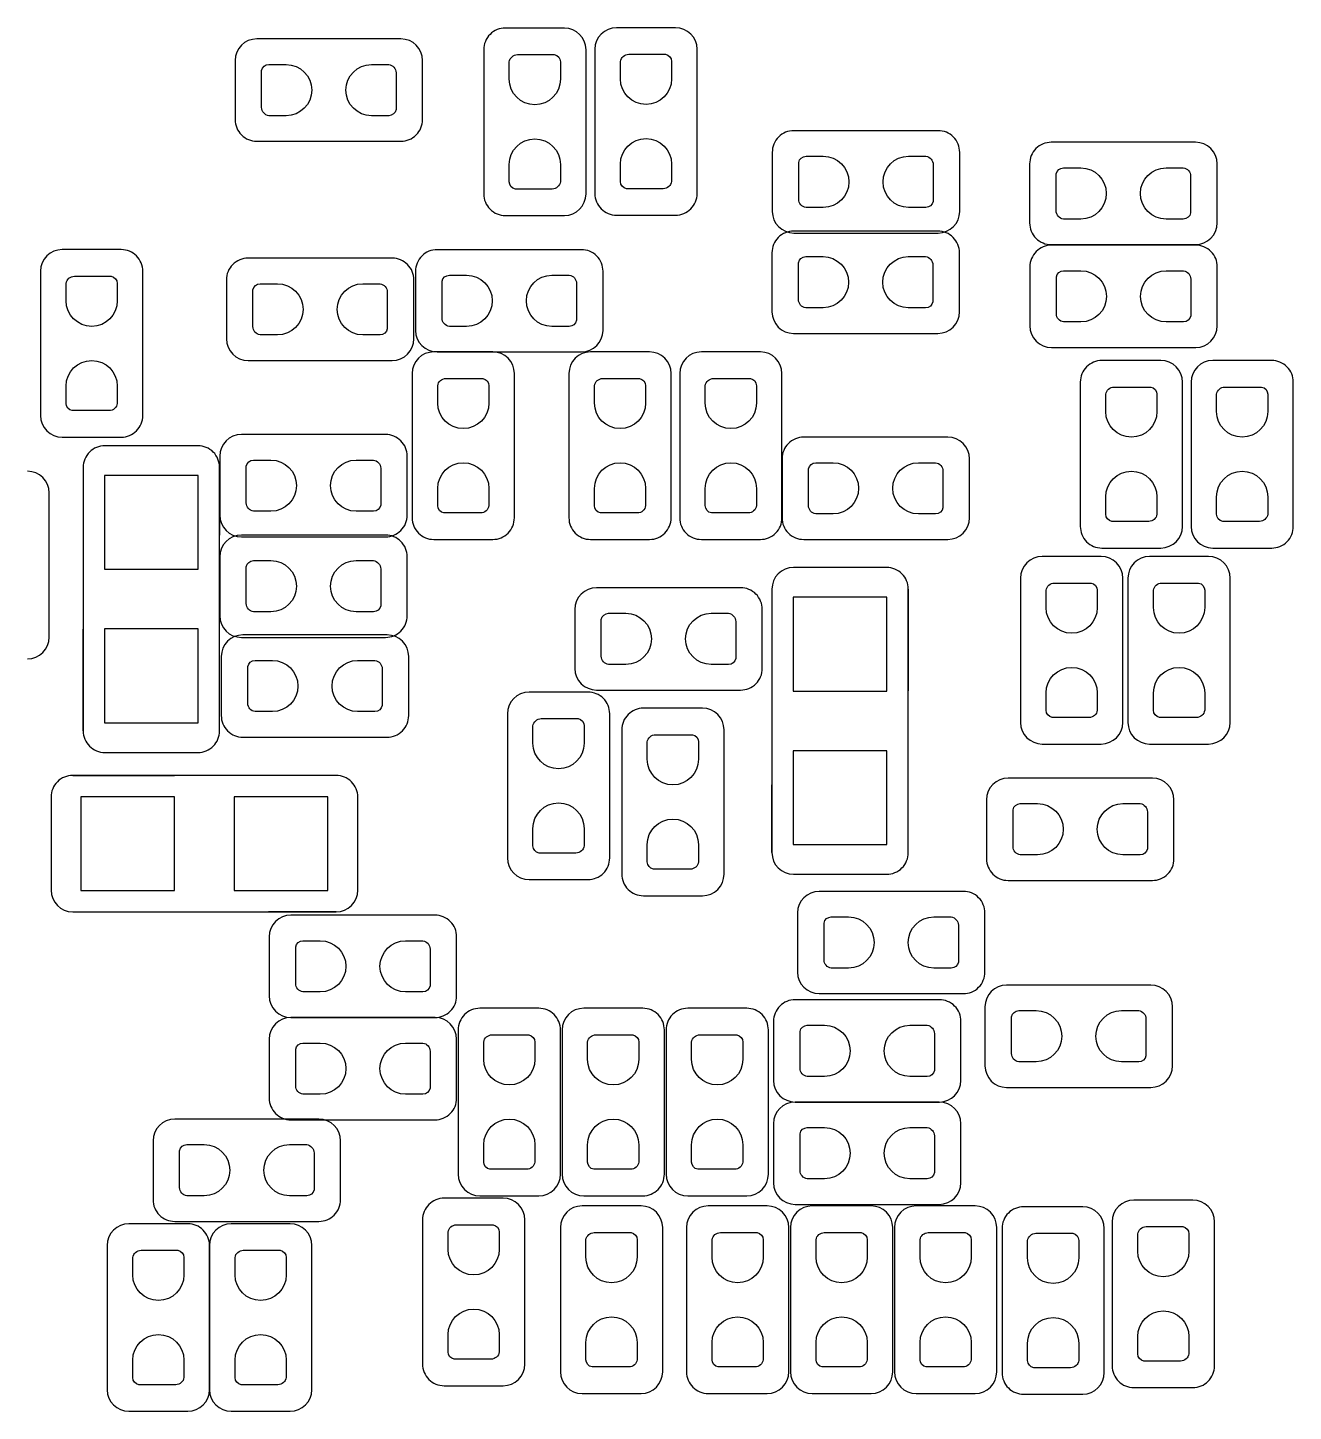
# Model space of a CAD drawing. Extents: x 24 to 162, y 5 to 143.
# Drawn here: x 49.03 to 56.46, y 21.1 to 29.22 of the extents above; entities that cross this region are included whole.
import ezdxf

# ---------------------------------------------------------------- set-up
doc = ezdxf.new("R2010")
doc.units = 0
for name, color, linetype in [('PG_ASSEMBLY_BOTTOM', 211, 'CONTINUOUS'), ('PG_SILKSCREEN_BOTTOM', 243, 'CONTINUOUS'), ('PIN_BOTTOM', 1, 'CONTINUOUS')]:
    doc.layers.add(name, color=color, linetype=linetype)

msp = doc.modelspace()

# ---------------------------------------------------------------- linework, layer by layer
at = {"layer": 'PG_ASSEMBLY_BOTTOM'}
for points in [[(50.37709, 29.15031, 0.414087), (50.25009, 29.02331, 0.414087)], [(51.350164, 29.02331, 0.414087), (51.223164, 29.15031, 0.414087)], [(51.835812, 29.214318, 0.4145), (51.708812, 29.087318, 0.4145)], [(52.309014, 29.087318, 0.414069), (52.182014, 29.214318, 0.414069)], [(52.48783, 29.21635, 0.413854), (52.36083, 29.08935, 0.413854)], [(52.961032, 29.08935, 0.414155), (52.834032, 29.21635, 0.414155)], [(50.25009, 28.677108, 0.41434), (50.37709, 28.550108, 0.41434)], [(51.223164, 28.550108, 0.41434), (51.350164, 28.677108, 0.41434)], [(53.528722, 28.612084, 0.414324), (53.401722, 28.485084, 0.414324)], [(54.501796, 28.485084, 0.414263), (54.374796, 28.612084, 0.414263)], [(55.039006, 28.544012, 0.414306), (54.912006, 28.417012, 0.414306)], [(56.01208, 28.417012, 0.414066), (55.88508, 28.544012, 0.414066)], [(51.708812, 28.241244, 0.414358), (51.835812, 28.114244, 0.414358)], [(52.182014, 28.114244, 0.413928), (52.309014, 28.241244, 0.413928)], [(52.36083, 28.243276, 0.414272), (52.48783, 28.116276, 0.414272)], [(52.834032, 28.116276, 0.414574), (52.961032, 28.243276, 0.414574)], [(53.401722, 28.138882, 0.414164), (53.528722, 28.011882, 0.414164)], [(54.374796, 28.011882, 0.414103), (54.501796, 28.138882, 0.414103)], [(53.527198, 28.023058, 0.414641), (53.400198, 27.896058, 0.414641)], [(54.500272, 27.896058, 0.414223), (54.373272, 28.023058, 0.414223)], [(54.912006, 28.07081, 0.414361), (55.039006, 27.94381, 0.414361)], [(55.88508, 27.94381, 0.414121), (56.01208, 28.07081, 0.414121)], [(55.040022, 27.940254, 0.414232), (54.913022, 27.813254, 0.414232)], [(56.013096, 27.813254, 0.41433), (55.886096, 27.940254, 0.41433)], [(49.235614, 27.914346, 0.414152), (49.108614, 27.787346, 0.414152)], [(49.708816, 27.787346, 0.41433), (49.581816, 27.914346, 0.41433)], [(50.326036, 27.864308, 0.414469), (50.199036, 27.737308, 0.414469)], [(51.29911, 27.737308, 0.414327), (51.17211, 27.864308, 0.414327)], [(51.435762, 27.914092, 0.41438), (51.308762, 27.787092, 0.41438)], [(52.408836, 27.787092, 0.4143), (52.281836, 27.914092, 0.4143)], [(53.400198, 27.549856, 0.414204), (53.527198, 27.422856, 0.414204)], [(54.373272, 27.422856, 0.413786), (54.500272, 27.549856, 0.413786)], [(51.308762, 27.44089, 0.414127), (51.435762, 27.31389, 0.414127)], [(52.281836, 27.31389, 0.414048), (52.408836, 27.44089, 0.414048)], [(54.913022, 27.467052, 0.414097), (55.040022, 27.340052, 0.414097)], [(55.886096, 27.340052, 0.414195), (56.013096, 27.467052, 0.414195)], [(50.199036, 27.391106, 0.4141), (50.326036, 27.264106, 0.4141)], [(51.17211, 27.264106, 0.413958), (51.29911, 27.391106, 0.413958)], [(51.415696, 27.314398, 0.414198), (51.288696, 27.187398, 0.414198)], [(51.888898, 27.187398, 0.414124), (51.761898, 27.314398, 0.414124)], [(52.335684, 27.314398, 0.41418), (52.208684, 27.187398, 0.41418)], [(52.808886, 27.187398, 0.414143), (52.681886, 27.314398, 0.414143)], [(52.98567, 27.314398, 0.414158), (52.85867, 27.187398, 0.414158)], [(53.458872, 27.187398, 0.414164), (53.331872, 27.314398, 0.414164)], [(55.335932, 27.264106, 0.414229), (55.208932, 27.137106, 0.414229)], [(55.809134, 27.137106, 0.41421), (55.682134, 27.264106, 0.41421)], [(55.985918, 27.264106, 0.414207), (55.858918, 27.137106, 0.414207)], [(56.45912, 27.137106, 0.414232), (56.33212, 27.264106, 0.414232)], [(49.108614, 26.941272, 0.414097), (49.235614, 26.814272, 0.414097)], [(49.581816, 26.814272, 0.414275), (49.708816, 26.941272, 0.414275)], [(50.28692, 26.83002, 0.414118), (50.15992, 26.70302, 0.414118)], [(51.259994, 26.70302, 0.414475), (51.132994, 26.83002, 0.414475)], [(53.586126, 26.814526, 0.414272), (53.459126, 26.687526, 0.414272)], [(54.5592, 26.687526, 0.413854), (54.4322, 26.814526, 0.413854)], [(49.485804, 26.76398, 0.414361), (49.358804, 26.63698, 0.414361)], [(50.159158, 26.63698, 0.414503), (50.032158, 26.76398, 0.414503)], [(49.15916, 26.48712, 0.414149), (49.03216, 26.61412, 0.414149)], [(50.15992, 26.356818, 0.413952), (50.28692, 26.229818, 0.413952)], [(51.132994, 26.229818, 0.414309), (51.259994, 26.356818, 0.414309)], [(51.288696, 26.341324, 0.414303), (51.415696, 26.214324, 0.414303)], [(51.761898, 26.214324, 0.414229), (51.888898, 26.341324, 0.414229)], [(52.208684, 26.341324, 0.414284), (52.335684, 26.214324, 0.414284)], [(52.681886, 26.214324, 0.414247), (52.808886, 26.341324, 0.414247)], [(52.85867, 26.341324, 0.414263), (52.98567, 26.214324, 0.414263)], [(53.331872, 26.214324, 0.414269), (53.458872, 26.341324, 0.414269)], [(53.459126, 26.341324, 0.414574), (53.586126, 26.214324, 0.414574)], [(54.4322, 26.214324, 0.414155), (54.5592, 26.341324, 0.414155)], [(50.28692, 26.239978, 0.414183), (50.15992, 26.112978, 0.414183)], [(51.259994, 26.112978, 0.41454), (51.132994, 26.239978, 0.41454)], [(55.208932, 26.291032, 0.414217), (55.335932, 26.164032, 0.414217)], [(55.682134, 26.164032, 0.414198), (55.809134, 26.291032, 0.414198)], [(55.858918, 26.291032, 0.414195), (55.985918, 26.164032, 0.414195)], [(56.33212, 26.164032, 0.41422), (56.45912, 26.291032, 0.41422)], [(54.985666, 26.114502, 0.413992), (54.858666, 25.987502, 0.413992)], [(55.458868, 25.987502, 0.414011), (55.331868, 26.114502, 0.414011)], [(55.615586, 26.114502, 0.413869), (55.488586, 25.987502, 0.413869)], [(56.088788, 25.987502, 0.414133), (55.961788, 26.114502, 0.414133)], [(53.52669, 26.049986, 0.413952), (53.39969, 25.922986, 0.413952)], [(54.200044, 25.922986, 0.414278), (54.073044, 26.049986, 0.414278)], [(52.370228, 25.931114, 0.414124), (52.243228, 25.804114, 0.414124)], [(53.343302, 25.804114, 0.414284), (53.216302, 25.931114, 0.414284)], [(50.15992, 25.766776, 0.413888), (50.28692, 25.639776, 0.413888)], [(51.132994, 25.639776, 0.414244), (51.259994, 25.766776, 0.414244)], [(50.29581, 25.654254, 0.414204), (50.16881, 25.527254, 0.414204)], [(51.268884, 25.527254, 0.413977), (51.141884, 25.654254, 0.413977)], [(49.03216, 25.514046, 0.41418), (49.15916, 25.641046, 0.41418)], [(52.243228, 25.457912, 0.414143), (52.370228, 25.330912, 0.414143)], [(53.216302, 25.330912, 0.414303), (53.343302, 25.457912, 0.414303)], [(51.97475, 25.318974, 0.414195), (51.84775, 25.191974, 0.414195)], [(52.447952, 25.191974, 0.414429), (52.320952, 25.318974, 0.414429)], [(50.16881, 25.181052, 0.41445), (50.29581, 25.054052, 0.41445)], [(51.141884, 25.054052, 0.414223), (51.268884, 25.181052, 0.414223)], [(52.645818, 25.224486, 0.41425), (52.518818, 25.097486, 0.41425)], [(53.11902, 25.097486, 0.413802), (52.99202, 25.224486, 0.413802)], [(49.358804, 25.09139, 0.414315), (49.485804, 24.96439, 0.414315)], [(50.032158, 24.96439, 0.414457), (50.159158, 25.09139, 0.414457)], [(54.858666, 25.141174, 0.414026), (54.985666, 25.014174, 0.414026)], [(55.331868, 25.014174, 0.414044), (55.458868, 25.141174, 0.414044)], [(55.488586, 25.141174, 0.413903), (55.615586, 25.014174, 0.413903)], [(55.961788, 25.014174, 0.414167), (56.088788, 25.141174, 0.414167)], [(49.297082, 24.830024, 0.41426), (49.170082, 24.703024, 0.41426)], [(50.969926, 24.703024, 0.414247), (50.842926, 24.830024, 0.414247)], [(54.785768, 24.814276, 0.414106), (54.658768, 24.687276, 0.414106)], [(55.758842, 24.687276, 0.414008), (55.631842, 24.814276, 0.414008)], [(53.39969, 24.377142, 0.414149), (53.52669, 24.250142, 0.414149)], [(54.073044, 24.250142, 0.414475), (54.200044, 24.377142, 0.414475)], [(51.84775, 24.3459, 0.413998), (51.97475, 24.2189, 0.413998)], [(52.320952, 24.2189, 0.414232), (52.447952, 24.3459, 0.414232)], [(54.658768, 24.341074, 0.41442), (54.785768, 24.214074, 0.41442)], [(55.631842, 24.214074, 0.414321), (55.758842, 24.341074, 0.414321)], [(52.518818, 24.251412, 0.414626), (52.645818, 24.124412, 0.414626)], [(52.99202, 24.124412, 0.414176), (53.11902, 24.251412, 0.414176)], [(49.170082, 24.15667, 0.41418), (49.297082, 24.02967, 0.41418)], [(50.842926, 24.02967, 0.414167), (50.969926, 24.15667, 0.414167)], [(53.676804, 24.150066, 0.414177), (53.549804, 24.023066, 0.414177)], [(54.649878, 24.023066, 0.414441), (54.522878, 24.150066, 0.414441)], [(50.576988, 24.010112, 0.414081), (50.449988, 23.883112, 0.414081)], [(51.550062, 23.883112, 0.414229), (51.423062, 24.010112, 0.414229)], [(53.549804, 23.676864, 0.413986), (53.676804, 23.549864, 0.413986)], [(54.522878, 23.549864, 0.41425), (54.649878, 23.676864, 0.41425)], [(54.776878, 23.600156, 0.413845), (54.649878, 23.473156, 0.413845)], [(55.750206, 23.473156, 0.41394), (55.623206, 23.600156, 0.41394)], [(50.449988, 23.53691, 0.414198), (50.576988, 23.40991, 0.414198)], [(51.423062, 23.40991, 0.414346), (51.550062, 23.53691, 0.414346)], [(51.685952, 23.464012, 0.414404), (51.558952, 23.337012, 0.414404)], [(52.159154, 23.337012, 0.414324), (52.032154, 23.464012, 0.414324)], [(52.295806, 23.464012, 0.41418), (52.168806, 23.337012, 0.41418)], [(52.769008, 23.337012, 0.414549), (52.642008, 23.464012, 0.414549)], [(52.905914, 23.464012, 0.414346), (52.778914, 23.337012, 0.414346)], [(53.379116, 23.337012, 0.414383), (53.252116, 23.464012, 0.414383)], [(53.536088, 23.514304, 0.414555), (53.409088, 23.387304, 0.414555)], [(54.509162, 23.387304, 0.414253), (54.382162, 23.514304, 0.414253)], [(50.576988, 23.410164, 0.414001), (50.449988, 23.283164, 0.414001)], [(51.550062, 23.283164, 0.414149), (51.423062, 23.410164, 0.414149)], [(54.649878, 23.126954, 0.414097), (54.776878, 22.999954, 0.414097)], [(55.623206, 22.999954, 0.414192), (55.750206, 23.126954, 0.414192)], [(53.409088, 23.041102, 0.414173), (53.536088, 22.914102, 0.414173)], [(54.382162, 22.914102, 0.413872), (54.509162, 23.041102, 0.413872)], [(50.449988, 22.936962, 0.414278), (50.576988, 22.809962, 0.414278)], [(51.423062, 22.809962, 0.414426), (51.550062, 22.936962, 0.414426)], [(53.53558, 22.914102, 0.414084), (53.40858, 22.787102, 0.414084)], [(54.508908, 22.787102, 0.414173), (54.381908, 22.914102, 0.414173)], [(49.89576, 22.81428, 0.414087), (49.76876, 22.68728, 0.414087)], [(50.868834, 22.68728, 0.414014), (50.741834, 22.81428, 0.414014)], [(51.558952, 22.490938, 0.414103), (51.685952, 22.363938, 0.414103)], [(52.032154, 22.363938, 0.414023), (52.159154, 22.490938, 0.414023)], [(52.168806, 22.490938, 0.413879), (52.295806, 22.363938, 0.413879)], [(52.642008, 22.363938, 0.414247), (52.769008, 22.490938, 0.414247)], [(52.778914, 22.490938, 0.414044), (52.905914, 22.363938, 0.414044)], [(53.252116, 22.363938, 0.414081), (53.379116, 22.490938, 0.414081)], [(53.40858, 22.4409, 0.413863), (53.53558, 22.3139, 0.413863)], [(54.381908, 22.3139, 0.413952), (54.508908, 22.4409, 0.413952)], [(49.76876, 22.341078, 0.414413), (49.89576, 22.214078, 0.414413)], [(50.741834, 22.214078, 0.41434), (50.868834, 22.341078, 0.41434)], [(51.47691, 22.349968, 0.414266), (51.34991, 22.222968, 0.414266)], [(51.950112, 22.222968, 0.414149), (51.823112, 22.349968, 0.414149)], [(55.52313, 22.339046, 0.414171), (55.39613, 22.212046, 0.414171)], [(55.996332, 22.212046, 0.414078), (55.869332, 22.339046, 0.414078)], [(52.285646, 22.304502, 0.413961), (52.158646, 22.177502, 0.413961)], [(52.758848, 22.177502, 0.414041), (52.631848, 22.304502, 0.414041)], [(53.025802, 22.304502, 0.414201), (52.898802, 22.177502, 0.414201)], [(53.499004, 22.177502, 0.413802), (53.372004, 22.304502, 0.413802)], [(53.635656, 22.304502, 0.413977), (53.508656, 22.177502, 0.413977)], [(54.108858, 22.177502, 0.414026), (53.981858, 22.304502, 0.414026)], [(54.245764, 22.304502, 0.414143), (54.118764, 22.177502, 0.414143)], [(54.718966, 22.177502, 0.41386), (54.591966, 22.304502, 0.41386)], [(54.876954, 22.29993, 0.414392), (54.749954, 22.17293, 0.414392)], [(55.350156, 22.17293, 0.41414), (55.223156, 22.29993, 0.41414)], [(49.626774, 22.200108, 0.413829), (49.499774, 22.073108, 0.413829)], [(50.099976, 22.073108, 0.414296), (49.972976, 22.200108, 0.414296)], [(50.226976, 22.200108, 0.41414), (50.099976, 22.073108, 0.41414)], [(50.700178, 22.073108, 0.413986), (50.573178, 22.200108, 0.413986)], [(51.34991, 21.376894, 0.414278), (51.47691, 21.249894, 0.414278)], [(51.823112, 21.249894, 0.414161), (51.950112, 21.376894, 0.414161)], [(55.39613, 21.365972, 0.414349), (55.52313, 21.238972, 0.414349)], [(55.869332, 21.238972, 0.414257), (55.996332, 21.365972, 0.414257)], [(52.158646, 21.331174, 0.413995), (52.285646, 21.204174, 0.413995)], [(52.631848, 21.204174, 0.414075), (52.758848, 21.331174, 0.414075)], [(52.898802, 21.331174, 0.414235), (53.025802, 21.204174, 0.414235)], [(53.372004, 21.204174, 0.413836), (53.499004, 21.331174, 0.413836)], [(53.508656, 21.331174, 0.414011), (53.635656, 21.204174, 0.414011)], [(53.981858, 21.204174, 0.41406), (54.108858, 21.331174, 0.41406)], [(54.118764, 21.331174, 0.414177), (54.245764, 21.204174, 0.414177)], [(54.591966, 21.204174, 0.413894), (54.718966, 21.331174, 0.413894)], [(54.749954, 21.326856, 0.414287), (54.876954, 21.199856, 0.414287)], [(55.223156, 21.199856, 0.414035), (55.350156, 21.326856, 0.414035)], [(49.499774, 21.22678, 0.41374), (49.626774, 21.09978, 0.41374)], [(49.972976, 21.09978, 0.414207), (50.099976, 21.22678, 0.414207)], [(50.099976, 21.22678, 0.414051), (50.226976, 21.09978, 0.414051)], [(50.573178, 21.09978, 0.413897), (50.700178, 21.22678, 0.413897)]]:
    msp.add_lwpolyline(points, format="xyb", dxfattribs=at)
for points in [[(51.223164, 29.15031), (50.37709, 29.15031)], [(52.182014, 29.214318), (51.835812, 29.214318)], [(52.834032, 29.21635), (52.48783, 29.21635)], [(51.708812, 29.087318), (51.708812, 28.241244)], [(52.309014, 28.241244), (52.309014, 29.087318)], [(52.36083, 29.08935), (52.36083, 28.243276)], [(52.961032, 28.243276), (52.961032, 29.08935)], [(50.25009, 29.02331), (50.25009, 28.677108)], [(51.350164, 28.677108), (51.350164, 29.02331)], [(54.374796, 28.612084), (53.528722, 28.612084)], [(50.37709, 28.550108), (51.223164, 28.550108)], [(55.88508, 28.544012), (55.039006, 28.544012)], [(53.401722, 28.485084), (53.401722, 28.138882)], [(54.501796, 28.138882), (54.501796, 28.485084)], [(54.912006, 28.417012), (54.912006, 28.07081)], [(56.01208, 28.07081), (56.01208, 28.417012)], [(51.835812, 28.114244), (52.182014, 28.114244)], [(52.48783, 28.116276), (52.834032, 28.116276)], [(54.373272, 28.023058), (53.527198, 28.023058)], [(53.528722, 28.011882), (54.374796, 28.011882)], [(55.039006, 27.94381), (55.88508, 27.94381)], [(55.886096, 27.940254), (55.040022, 27.940254)], [(49.581816, 27.914346), (49.235614, 27.914346)], [(51.17211, 27.864308), (50.326036, 27.864308)], [(52.281836, 27.914092), (51.435762, 27.914092)], [(53.400198, 27.896058), (53.400198, 27.549856)], [(54.500272, 27.549856), (54.500272, 27.896058)], [(49.108614, 27.787346), (49.108614, 26.941272)], [(49.708816, 26.941272), (49.708816, 27.787346)], [(51.308762, 27.787092), (51.308762, 27.44089)], [(52.408836, 27.44089), (52.408836, 27.787092)], [(54.913022, 27.813254), (54.913022, 27.467052)], [(56.013096, 27.467052), (56.013096, 27.813254)], [(50.199036, 27.737308), (50.199036, 27.391106)], [(51.29911, 27.391106), (51.29911, 27.737308)], [(53.527198, 27.422856), (54.373272, 27.422856)], [(51.761898, 27.314398), (51.415696, 27.314398)], [(51.435762, 27.31389), (52.281836, 27.31389)], [(52.681886, 27.314398), (52.335684, 27.314398)], [(53.331872, 27.314398), (52.98567, 27.314398)], [(55.040022, 27.340052), (55.886096, 27.340052)], [(50.326036, 27.264106), (51.17211, 27.264106)], [(55.682134, 27.264106), (55.335932, 27.264106)], [(56.33212, 27.264106), (55.985918, 27.264106)], [(51.288696, 27.187398), (51.288696, 26.341324)], [(51.888898, 26.341324), (51.888898, 27.187398)], [(52.208684, 27.187398), (52.208684, 26.341324)], [(52.808886, 26.341324), (52.808886, 27.187398)], [(52.85867, 27.187398), (52.85867, 26.341324)], [(53.458872, 26.341324), (53.458872, 27.187398)], [(55.208932, 27.137106), (55.208932, 26.291032)], [(55.809134, 26.291032), (55.809134, 27.137106)], [(55.858918, 27.137106), (55.858918, 26.291032)], [(56.45912, 26.291032), (56.45912, 27.137106)], [(49.235614, 26.814272), (49.581816, 26.814272)], [(51.132994, 26.83002), (50.28692, 26.83002)], [(54.4322, 26.814526), (53.586126, 26.814526)], [(50.032158, 26.76398), (49.485804, 26.76398)], [(49.358804, 26.63698), (49.358804, 25.09139)], [(50.159158, 25.09139), (50.159158, 26.63698)], [(50.15992, 26.70302), (50.15992, 26.356818)], [(51.259994, 26.356818), (51.259994, 26.70302)], [(53.459126, 26.687526), (53.459126, 26.341324)], [(54.5592, 26.341324), (54.5592, 26.687526)], [(49.15916, 25.641046), (49.15916, 26.48712)], [(51.132994, 26.239978), (50.28692, 26.239978)], [(50.28692, 26.229818), (51.132994, 26.229818)], [(51.415696, 26.214324), (51.761898, 26.214324)], [(52.335684, 26.214324), (52.681886, 26.214324)], [(52.98567, 26.214324), (53.331872, 26.214324)], [(53.586126, 26.214324), (54.4322, 26.214324)], [(55.335932, 26.164032), (55.682134, 26.164032)], [(55.985918, 26.164032), (56.33212, 26.164032)], [(50.15992, 26.112978), (50.15992, 25.766776)], [(51.259994, 25.766776), (51.259994, 26.112978)], [(55.331868, 26.114502), (54.985666, 26.114502)], [(55.961788, 26.114502), (55.615586, 26.114502)], [(54.073044, 26.049986), (53.52669, 26.049986)], [(54.858666, 25.987502), (54.858666, 25.141174)], [(55.458868, 25.141174), (55.458868, 25.987502)], [(55.488586, 25.987502), (55.488586, 25.141174)], [(56.088788, 25.141174), (56.088788, 25.987502)], [(53.216302, 25.931114), (52.370228, 25.931114)], [(53.39969, 25.922986), (53.39969, 24.377142)], [(54.200044, 24.377142), (54.200044, 25.922986)], [(52.243228, 25.804114), (52.243228, 25.457912)], [(53.343302, 25.457912), (53.343302, 25.804114)], [(51.141884, 25.654254), (50.29581, 25.654254)], [(50.28692, 25.639776), (51.132994, 25.639776)], [(50.16881, 25.527254), (50.16881, 25.181052)], [(51.268884, 25.181052), (51.268884, 25.527254)], [(52.370228, 25.330912), (53.216302, 25.330912)], [(52.320952, 25.318974), (51.97475, 25.318974)], [(51.84775, 25.191974), (51.84775, 24.3459)], [(52.447952, 24.3459), (52.447952, 25.191974)], [(52.99202, 25.224486), (52.645818, 25.224486)], [(52.518818, 25.097486), (52.518818, 24.251412)], [(53.11902, 24.251412), (53.11902, 25.097486)], [(50.29581, 25.054052), (51.141884, 25.054052)], [(54.985666, 25.014174), (55.331868, 25.014174)], [(55.615586, 25.014174), (55.961788, 25.014174)], [(49.485804, 24.96439), (50.032158, 24.96439)], [(50.842926, 24.830024), (49.297082, 24.830024)], [(55.631842, 24.814276), (54.785768, 24.814276)], [(49.170082, 24.703024), (49.170082, 24.15667)], [(50.969926, 24.15667), (50.969926, 24.703024)], [(54.658768, 24.687276), (54.658768, 24.341074)], [(55.758842, 24.341074), (55.758842, 24.687276)], [(51.97475, 24.2189), (52.320952, 24.2189)], [(53.52669, 24.250142), (54.073044, 24.250142)], [(54.785768, 24.214074), (55.631842, 24.214074)], [(52.645818, 24.124412), (52.99202, 24.124412)], [(54.522878, 24.150066), (53.676804, 24.150066)], [(49.297082, 24.02967), (50.842926, 24.02967)], [(51.423062, 24.010112), (50.576988, 24.010112)], [(53.549804, 24.023066), (53.549804, 23.676864)], [(54.649878, 23.676864), (54.649878, 24.023066)], [(50.449988, 23.883112), (50.449988, 23.53691)], [(51.550062, 23.53691), (51.550062, 23.883112)], [(53.676804, 23.549864), (54.522878, 23.549864)], [(55.623206, 23.600156), (54.776878, 23.600156)], [(52.032154, 23.464012), (51.685952, 23.464012)], [(52.642008, 23.464012), (52.295806, 23.464012)], [(53.252116, 23.464012), (52.905914, 23.464012)], [(54.382162, 23.514304), (53.536088, 23.514304)], [(54.649878, 23.473156), (54.649878, 23.126954)], [(55.750206, 23.126954), (55.750206, 23.473156)], [(51.423062, 23.410164), (50.576988, 23.410164)], [(50.576988, 23.40991), (51.423062, 23.40991)], [(53.409088, 23.387304), (53.409088, 23.041102)], [(54.509162, 23.041102), (54.509162, 23.387304)], [(51.558952, 23.337012), (51.558952, 22.490938)], [(52.159154, 22.490938), (52.159154, 23.337012)], [(52.168806, 23.337012), (52.168806, 22.490938)], [(52.769008, 22.490938), (52.769008, 23.337012)], [(52.778914, 23.337012), (52.778914, 22.490938)], [(53.379116, 22.490938), (53.379116, 23.337012)], [(50.449988, 23.283164), (50.449988, 22.936962)], [(51.550062, 22.936962), (51.550062, 23.283164)], [(54.776878, 22.999954), (55.623206, 22.999954)], [(54.381908, 22.914102), (53.53558, 22.914102)], [(53.536088, 22.914102), (54.382162, 22.914102)], [(50.741834, 22.81428), (49.89576, 22.81428)], [(50.576988, 22.809962), (51.423062, 22.809962)], [(53.40858, 22.787102), (53.40858, 22.4409)], [(54.508908, 22.4409), (54.508908, 22.787102)], [(49.76876, 22.68728), (49.76876, 22.341078)], [(50.868834, 22.341078), (50.868834, 22.68728)], [(51.823112, 22.349968), (51.47691, 22.349968)], [(51.685952, 22.363938), (52.032154, 22.363938)], [(52.295806, 22.363938), (52.642008, 22.363938)], [(52.905914, 22.363938), (53.252116, 22.363938)], [(55.869332, 22.339046), (55.52313, 22.339046)], [(52.631848, 22.304502), (52.285646, 22.304502)], [(53.372004, 22.304502), (53.025802, 22.304502)], [(53.53558, 22.3139), (54.381908, 22.3139)], [(53.981858, 22.304502), (53.635656, 22.304502)], [(54.591966, 22.304502), (54.245764, 22.304502)], [(55.223156, 22.29993), (54.876954, 22.29993)], [(49.972976, 22.200108), (49.626774, 22.200108)], [(49.89576, 22.214078), (50.741834, 22.214078)], [(50.573178, 22.200108), (50.226976, 22.200108)], [(51.34991, 22.222968), (51.34991, 21.376894)], [(51.950112, 21.376894), (51.950112, 22.222968)], [(52.158646, 22.177502), (52.158646, 21.331174)], [(52.758848, 21.331174), (52.758848, 22.177502)], [(52.898802, 22.177502), (52.898802, 21.331174)], [(53.499004, 21.331174), (53.499004, 22.177502)], [(53.508656, 22.177502), (53.508656, 21.331174)], [(54.108858, 21.331174), (54.108858, 22.177502)], [(54.118764, 22.177502), (54.118764, 21.331174)], [(54.718966, 21.331174), (54.718966, 22.177502)], [(54.749954, 22.17293), (54.749954, 21.326856)], [(55.350156, 21.326856), (55.350156, 22.17293)], [(55.39613, 22.212046), (55.39613, 21.365972)], [(55.996332, 21.365972), (55.996332, 22.212046)], [(49.499774, 22.073108), (49.499774, 21.22678)], [(50.099976, 21.22678), (50.099976, 22.073108)], [(50.099976, 22.073108), (50.099976, 21.22678)], [(50.700178, 21.22678), (50.700178, 22.073108)], [(51.47691, 21.249894), (51.823112, 21.249894)], [(52.285646, 21.204174), (52.631848, 21.204174)], [(53.025802, 21.204174), (53.372004, 21.204174)], [(53.635656, 21.204174), (53.981858, 21.204174)], [(54.245764, 21.204174), (54.591966, 21.204174)], [(54.876954, 21.199856), (55.223156, 21.199856)], [(55.52313, 21.238972), (55.869332, 21.238972)], [(49.626774, 21.09978), (49.972976, 21.09978)], [(50.226976, 21.09978), (50.573178, 21.09978)]]:
    msp.add_lwpolyline(points, dxfattribs=at)
at = {"layer": 'PG_SILKSCREEN_BOTTOM'}
for points in [[(49.485804, 26.76398, 0.414361), (49.358804, 26.63698, 0.414361)], [(50.159158, 26.63698, 0.414503), (50.032158, 26.76398, 0.414503)], [(53.52669, 26.049986, 0.413952), (53.39969, 25.922986, 0.413952)], [(54.200044, 25.922986, 0.414278), (54.073044, 26.049986, 0.414278)], [(49.358804, 25.09139, 0.414315), (49.485804, 24.96439, 0.414315)], [(50.032158, 24.96439, 0.414457), (50.159158, 25.09139, 0.414457)], [(49.297082, 24.830024, 0.41426), (49.170082, 24.703024, 0.41426)], [(50.969926, 24.703024, 0.414247), (50.842926, 24.830024, 0.414247)], [(53.39969, 24.377142, 0.414149), (53.52669, 24.250142, 0.414149)], [(54.073044, 24.250142, 0.414475), (54.200044, 24.377142, 0.414475)], [(49.170082, 24.15667, 0.41418), (49.297082, 24.02967, 0.41418)], [(50.842926, 24.02967, 0.414167), (50.969926, 24.15667, 0.414167)]]:
    msp.add_lwpolyline(points, format="xyb", dxfattribs=at)
for points in [[(50.032158, 26.76398), (49.485804, 26.76398)], [(49.358804, 26.63698), (49.358804, 26.039318)], [(50.159158, 26.63698), (50.159158, 26.23947)], [(54.073044, 26.049986), (53.52669, 26.049986)], [(53.39969, 25.922986), (53.39969, 25.525222)], [(54.200044, 25.922986), (54.200044, 25.325324)], [(49.358804, 25.09139), (49.358804, 25.688798)], [(50.159158, 25.09139), (50.159158, 25.4889)], [(49.485804, 24.96439), (50.032158, 24.96439)], [(54.200044, 24.377142), (54.200044, 24.974804)], [(49.297082, 24.830024), (49.894744, 24.830024)], [(50.842926, 24.830024), (50.245264, 24.830024)], [(53.39969, 24.377142), (53.39969, 24.774906)], [(49.170082, 24.703024), (49.170082, 24.15667)], [(50.969926, 24.15667), (50.969926, 24.703024)], [(53.52669, 24.250142), (54.073044, 24.250142)], [(49.297082, 24.02967), (49.694592, 24.02967)], [(50.842926, 24.02967), (50.445162, 24.02967)]]:
    msp.add_lwpolyline(points, dxfattribs=at)
at = {"layer": 'PIN_BOTTOM'}
for points in [[(51.858672, 28.914344), (51.858672, 29.015944, -0.375524), (51.907186, 29.058362), (52.123086, 29.058362, -0.365016), (52.1589, 29.015944), (52.1589, 28.914344, -0.99984)], [(52.510944, 28.916122), (52.510944, 29.017722, -0.375524), (52.559458, 29.06014), (52.775358, 29.06014, -0.365016), (52.811172, 29.017722), (52.811172, 28.916122, -0.99984)], [(50.54981, 28.699968), (50.44821, 28.699968, -0.375524), (50.405792, 28.748482), (50.405792, 28.964382, -0.365016), (50.44821, 29.000196), (50.54981, 29.000196, -0.99984)], [(51.05019, 29.000196), (51.15179, 29.000196, -0.375524), (51.194208, 28.951682), (51.194208, 28.735782, -0.365016), (51.15179, 28.699968), (51.05019, 28.699968, -0.99984)], [(52.1589, 28.413964), (52.1589, 28.312364, -0.375524), (52.110386, 28.269946), (51.894486, 28.269946, -0.365016), (51.858672, 28.312364), (51.858672, 28.413964, -0.99984)], [(52.811172, 28.415742), (52.811172, 28.314142, -0.375524), (52.762658, 28.271724), (52.546758, 28.271724, -0.365016), (52.510944, 28.314142), (52.510944, 28.415742, -0.99984)], [(53.701442, 28.161742), (53.599842, 28.161742, -0.375524), (53.557424, 28.210256), (53.557424, 28.426156, -0.365016), (53.599842, 28.46197), (53.701442, 28.46197, -0.99984)], [(54.201822, 28.46197), (54.303422, 28.46197, -0.375524), (54.34584, 28.413456), (54.34584, 28.197556, -0.365016), (54.303422, 28.161742), (54.201822, 28.161742, -0.99984)], [(55.211726, 28.09367), (55.110126, 28.09367, -0.375524), (55.067708, 28.142184), (55.067708, 28.358084, -0.365016), (55.110126, 28.393898), (55.211726, 28.393898, -0.99984)], [(55.712106, 28.393898), (55.813706, 28.393898, -0.375524), (55.856124, 28.345384), (55.856124, 28.129484, -0.365016), (55.813706, 28.09367), (55.712106, 28.09367, -0.99984)], [(53.699664, 27.57297), (53.598064, 27.57297, -0.375524), (53.555646, 27.621484), (53.555646, 27.837384, -0.365016), (53.598064, 27.873198), (53.699664, 27.873198, -0.99984)], [(54.200044, 27.873198), (54.301644, 27.873198, -0.375524), (54.344062, 27.824684), (54.344062, 27.608784, -0.365016), (54.301644, 27.57297), (54.200044, 27.57297, -0.99984)], [(51.608736, 27.464004), (51.507136, 27.464004, -0.375524), (51.464718, 27.512518), (51.464718, 27.728418, -0.365016), (51.507136, 27.764232), (51.608736, 27.764232, -0.99984)], [(52.109116, 27.764232), (52.210716, 27.764232, -0.375524), (52.253134, 27.715718), (52.253134, 27.499818, -0.365016), (52.210716, 27.464004), (52.109116, 27.464004, -0.99984)], [(55.212742, 27.489912), (55.111142, 27.489912, -0.375524), (55.068724, 27.538426), (55.068724, 27.754326, -0.365016), (55.111142, 27.79014), (55.212742, 27.79014, -0.99984)], [(55.713122, 27.79014), (55.814722, 27.79014, -0.375524), (55.85714, 27.741626), (55.85714, 27.525726, -0.365016), (55.814722, 27.489912), (55.713122, 27.489912, -0.99984)], [(49.258728, 27.614372), (49.258728, 27.715972, -0.375524), (49.307242, 27.75839), (49.523142, 27.75839, -0.365016), (49.558956, 27.715972), (49.558956, 27.614372, -0.99984)], [(50.498756, 27.413966), (50.397156, 27.413966, -0.375524), (50.354738, 27.46248), (50.354738, 27.67838, -0.365016), (50.397156, 27.714194), (50.498756, 27.714194, -0.99984)], [(50.999136, 27.714194), (51.100736, 27.714194, -0.375524), (51.143154, 27.66568), (51.143154, 27.44978, -0.365016), (51.100736, 27.413966), (50.999136, 27.413966, -0.99984)], [(49.558956, 27.113992), (49.558956, 27.012392, -0.375524), (49.510442, 26.969974), (49.294542, 26.969974, -0.365016), (49.258728, 27.012392), (49.258728, 27.113992, -0.99984)], [(51.43881, 27.014424), (51.43881, 27.116024, -0.375524), (51.487324, 27.158442), (51.703224, 27.158442, -0.365016), (51.739038, 27.116024), (51.739038, 27.014424, -0.99984)], [(52.358798, 27.014424), (52.358798, 27.116024, -0.375524), (52.407312, 27.158442), (52.623212, 27.158442, -0.365016), (52.659026, 27.116024), (52.659026, 27.014424, -0.99984)], [(53.008784, 27.014424), (53.008784, 27.116024, -0.375524), (53.057298, 27.158442), (53.273198, 27.158442, -0.365016), (53.309012, 27.116024), (53.309012, 27.014424, -0.99984)], [(55.358792, 26.964386), (55.358792, 27.065986, -0.375524), (55.407306, 27.108404), (55.623206, 27.108404, -0.365016), (55.65902, 27.065986), (55.65902, 26.964386, -0.99984)], [(56.008778, 26.964386), (56.008778, 27.065986, -0.375524), (56.057292, 27.108404), (56.273192, 27.108404, -0.365016), (56.309006, 27.065986), (56.309006, 26.964386, -0.99984)], [(50.459894, 26.379932), (50.358294, 26.379932, -0.375524), (50.315876, 26.428446), (50.315876, 26.644346, -0.365016), (50.358294, 26.68016), (50.459894, 26.68016, -0.99984)], [(50.960274, 26.68016), (51.061874, 26.68016, -0.375524), (51.104292, 26.631646), (51.104292, 26.415746, -0.365016), (51.061874, 26.379932), (50.960274, 26.379932, -0.99984)], [(51.739038, 26.514044), (51.739038, 26.412444, -0.375524), (51.690524, 26.370026), (51.474624, 26.370026, -0.365016), (51.43881, 26.412444), (51.43881, 26.514044, -0.99984)], [(52.659026, 26.514044), (52.659026, 26.412444, -0.375524), (52.610512, 26.370026), (52.394612, 26.370026, -0.365016), (52.358798, 26.412444), (52.358798, 26.514044, -0.99984)], [(53.309012, 26.514044), (53.309012, 26.412444, -0.375524), (53.260498, 26.370026), (53.044598, 26.370026, -0.365016), (53.008784, 26.412444), (53.008784, 26.514044, -0.99984)], [(53.758592, 26.364184), (53.656992, 26.364184, -0.375524), (53.614574, 26.412698), (53.614574, 26.628598, -0.365016), (53.656992, 26.664412), (53.758592, 26.664412, -0.99984)], [(54.258972, 26.664412), (54.360572, 26.664412, -0.375524), (54.40299, 26.615898), (54.40299, 26.399998, -0.365016), (54.360572, 26.364184), (54.258972, 26.364184, -0.99984)], [(55.65902, 26.464006), (55.65902, 26.362406, -0.375524), (55.610506, 26.319988), (55.394606, 26.319988, -0.365016), (55.358792, 26.362406), (55.358792, 26.464006, -0.99984)], [(56.309006, 26.464006), (56.309006, 26.362406, -0.375524), (56.260492, 26.319988), (56.044592, 26.319988, -0.365016), (56.008778, 26.362406), (56.008778, 26.464006, -0.99984)], [(50.459894, 25.78989), (50.358294, 25.78989, -0.375524), (50.315876, 25.838404), (50.315876, 26.054304, -0.365016), (50.358294, 26.090118), (50.459894, 26.090118, -0.99984)], [(50.960274, 26.090118), (51.061874, 26.090118, -0.375524), (51.104292, 26.041604), (51.104292, 25.825704, -0.365016), (51.061874, 25.78989), (50.960274, 25.78989, -0.99984)], [(55.00878, 25.814274), (55.00878, 25.915874, -0.375524), (55.057294, 25.958292), (55.273194, 25.958292, -0.365016), (55.309008, 25.915874), (55.309008, 25.814274, -0.99984)], [(55.6387, 25.814274), (55.6387, 25.915874, -0.375524), (55.687214, 25.958292), (55.903114, 25.958292, -0.365016), (55.938928, 25.915874), (55.938928, 25.814274, -0.99984)], [(52.542948, 25.480772), (52.441348, 25.480772, -0.375524), (52.39893, 25.529286), (52.39893, 25.745186, -0.365016), (52.441348, 25.781), (52.542948, 25.781, -0.99984)], [(53.043328, 25.781), (53.144928, 25.781, -0.375524), (53.187346, 25.732486), (53.187346, 25.516586, -0.365016), (53.144928, 25.480772), (53.043328, 25.480772, -0.99984)], [(50.468784, 25.204166), (50.367184, 25.204166, -0.375524), (50.324766, 25.25268), (50.324766, 25.46858, -0.365016), (50.367184, 25.504394), (50.468784, 25.504394, -0.99984)], [(50.969164, 25.504394), (51.070764, 25.504394, -0.375524), (51.113182, 25.45588), (51.113182, 25.23998, -0.365016), (51.070764, 25.204166), (50.969164, 25.204166, -0.99984)], [(55.309008, 25.313894), (55.309008, 25.212294, -0.375524), (55.260494, 25.169876), (55.044594, 25.169876, -0.365016), (55.00878, 25.212294), (55.00878, 25.313894, -0.99984)], [(55.938928, 25.313894), (55.938928, 25.212294, -0.375524), (55.890414, 25.169876), (55.674514, 25.169876, -0.365016), (55.6387, 25.212294), (55.6387, 25.313894, -0.99984)], [(51.997864, 25.019), (51.997864, 25.1206, -0.375524), (52.046378, 25.163018), (52.262278, 25.163018, -0.365016), (52.298092, 25.1206), (52.298092, 25.019, -0.99984)], [(52.668678, 24.924512), (52.668678, 25.026112, -0.375524), (52.717192, 25.06853), (52.933092, 25.06853, -0.365016), (52.968906, 25.026112), (52.968906, 24.924512, -0.99984)], [(52.298092, 24.51862), (52.298092, 24.41702, -0.375524), (52.249578, 24.374602), (52.033678, 24.374602, -0.365016), (51.997864, 24.41702), (51.997864, 24.51862, -0.99984)], [(54.958742, 24.364188), (54.857142, 24.364188, -0.375524), (54.814724, 24.412702), (54.814724, 24.628602, -0.365016), (54.857142, 24.664416), (54.958742, 24.664416, -0.99984)], [(55.459122, 24.664416), (55.560722, 24.664416, -0.375524), (55.60314, 24.615902), (55.60314, 24.400002, -0.365016), (55.560722, 24.364188), (55.459122, 24.364188, -0.99984)], [(52.968906, 24.424132), (52.968906, 24.322532, -0.375524), (52.920392, 24.280114), (52.704492, 24.280114, -0.365016), (52.668678, 24.322532), (52.668678, 24.424132, -0.99984)], [(53.849524, 23.699724), (53.747924, 23.699724, -0.375524), (53.705506, 23.748238), (53.705506, 23.964138, -0.365016), (53.747924, 23.999952), (53.849524, 23.999952, -0.99984)], [(54.349904, 23.999952), (54.451504, 23.999952, -0.375524), (54.493922, 23.951438), (54.493922, 23.735538, -0.365016), (54.451504, 23.699724), (54.349904, 23.699724, -0.99984)], [(50.749962, 23.560024), (50.648362, 23.560024, -0.375524), (50.605944, 23.608538), (50.605944, 23.824438, -0.365016), (50.648362, 23.860252), (50.749962, 23.860252, -0.99984)], [(51.250342, 23.860252), (51.351942, 23.860252, -0.375524), (51.39436, 23.811738), (51.39436, 23.595838, -0.365016), (51.351942, 23.560024), (51.250342, 23.560024, -0.99984)], [(54.950106, 23.150068), (54.848506, 23.150068, -0.375524), (54.806088, 23.198582), (54.806088, 23.414482, -0.365016), (54.848506, 23.450296), (54.950106, 23.450296, -0.99984)], [(55.450486, 23.450296), (55.552086, 23.450296, -0.375524), (55.594504, 23.401782), (55.594504, 23.185882, -0.365016), (55.552086, 23.150068), (55.450486, 23.150068, -0.99984)], [(51.708812, 23.164292), (51.708812, 23.265892, -0.375524), (51.757326, 23.30831), (51.973226, 23.30831, -0.365016), (52.00904, 23.265892), (52.00904, 23.164292, -0.99984)], [(52.318666, 23.164292), (52.318666, 23.265892, -0.375524), (52.36718, 23.30831), (52.58308, 23.30831, -0.365016), (52.618894, 23.265892), (52.618894, 23.164292, -0.99984)], [(52.928774, 23.164292), (52.928774, 23.265892, -0.375524), (52.977288, 23.30831), (53.193188, 23.30831, -0.365016), (53.229002, 23.265892), (53.229002, 23.164292, -0.99984)], [(53.708808, 23.063962), (53.607208, 23.063962, -0.375524), (53.56479, 23.112476), (53.56479, 23.328376, -0.365016), (53.607208, 23.36419), (53.708808, 23.36419, -0.99984)], [(54.209188, 23.36419), (54.310788, 23.36419, -0.375524), (54.353206, 23.315676), (54.353206, 23.099776, -0.365016), (54.310788, 23.063962), (54.209188, 23.063962, -0.99984)], [(50.749962, 22.960076), (50.648362, 22.960076, -0.375524), (50.605944, 23.00859), (50.605944, 23.22449, -0.365016), (50.648362, 23.260304), (50.749962, 23.260304, -0.99984)], [(51.250342, 23.260304), (51.351942, 23.260304, -0.375524), (51.39436, 23.21179), (51.39436, 22.99589, -0.365016), (51.351942, 22.960076), (51.250342, 22.960076, -0.99984)], [(52.00904, 22.663912), (52.00904, 22.562312, -0.375524), (51.960526, 22.519894), (51.744626, 22.519894, -0.365016), (51.708812, 22.562312), (51.708812, 22.663912, -0.99984)], [(52.618894, 22.663912), (52.618894, 22.562312, -0.375524), (52.57038, 22.519894), (52.35448, 22.519894, -0.365016), (52.318666, 22.562312), (52.318666, 22.663912, -0.99984)], [(53.229002, 22.663912), (53.229002, 22.562312, -0.375524), (53.180488, 22.519894), (52.964588, 22.519894, -0.365016), (52.928774, 22.562312), (52.928774, 22.663912, -0.99984)], [(53.708808, 22.464014), (53.607208, 22.464014, -0.375524), (53.56479, 22.512528), (53.56479, 22.728428, -0.365016), (53.607208, 22.764242), (53.708808, 22.764242, -0.99984)], [(54.209188, 22.764242), (54.310788, 22.764242, -0.375524), (54.353206, 22.715728), (54.353206, 22.499828, -0.365016), (54.310788, 22.464014), (54.209188, 22.464014, -0.99984)], [(50.068734, 22.364192), (49.967134, 22.364192, -0.375524), (49.924716, 22.412706), (49.924716, 22.628606, -0.365016), (49.967134, 22.66442), (50.068734, 22.66442, -0.99984)], [(50.569114, 22.66442), (50.670714, 22.66442, -0.375524), (50.713132, 22.615906), (50.713132, 22.400006, -0.365016), (50.670714, 22.364192), (50.569114, 22.364192, -0.99984)], [(51.500024, 22.049994), (51.500024, 22.151594, -0.375524), (51.548538, 22.194012), (51.764438, 22.194012, -0.365016), (51.800252, 22.151594), (51.800252, 22.049994, -0.99984)], [(55.546244, 22.039072), (55.546244, 22.140672, -0.375524), (55.594758, 22.18309), (55.810658, 22.18309, -0.365016), (55.846472, 22.140672), (55.846472, 22.039072, -0.99984)], [(52.30876, 22.004274), (52.30876, 22.105874, -0.375524), (52.357274, 22.148292), (52.573174, 22.148292, -0.365016), (52.608988, 22.105874), (52.608988, 22.004274, -0.99984)], [(53.048662, 22.004274), (53.048662, 22.105874, -0.375524), (53.097176, 22.148292), (53.313076, 22.148292, -0.365016), (53.34889, 22.105874), (53.34889, 22.004274, -0.99984)], [(53.65877, 22.004274), (53.65877, 22.105874, -0.375524), (53.707284, 22.148292), (53.923184, 22.148292, -0.365016), (53.958998, 22.105874), (53.958998, 22.004274, -0.99984)], [(54.268878, 22.004274), (54.268878, 22.105874, -0.375524), (54.317392, 22.148292), (54.533292, 22.148292, -0.365016), (54.569106, 22.105874), (54.569106, 22.004274, -0.99984)], [(54.900068, 21.999956), (54.900068, 22.101556, -0.375524), (54.948582, 22.143974), (55.164482, 22.143974, -0.365016), (55.200296, 22.101556), (55.200296, 21.999956, -0.99984)], [(49.649888, 21.900388), (49.649888, 22.001988, -0.375524), (49.698402, 22.044406), (49.914302, 22.044406, -0.365016), (49.950116, 22.001988), (49.950116, 21.900388, -0.99984)], [(50.249836, 21.900388), (50.249836, 22.001988, -0.375524), (50.29835, 22.044406), (50.51425, 22.044406, -0.365016), (50.550064, 22.001988), (50.550064, 21.900388, -0.99984)], [(51.800252, 21.549614), (51.800252, 21.448014, -0.375524), (51.751738, 21.405596), (51.535838, 21.405596, -0.365016), (51.500024, 21.448014), (51.500024, 21.549614, -0.99984)], [(55.846472, 21.538692), (55.846472, 21.437092, -0.375524), (55.797958, 21.394674), (55.582058, 21.394674, -0.365016), (55.546244, 21.437092), (55.546244, 21.538692, -0.99984)], [(52.608988, 21.503894), (52.608988, 21.402294, -0.375524), (52.560474, 21.359876), (52.344574, 21.359876, -0.365016), (52.30876, 21.402294), (52.30876, 21.503894, -0.99984)], [(53.34889, 21.503894), (53.34889, 21.402294, -0.375524), (53.300376, 21.359876), (53.084476, 21.359876, -0.365016), (53.048662, 21.402294), (53.048662, 21.503894, -0.99984)], [(53.958998, 21.503894), (53.958998, 21.402294, -0.375524), (53.910484, 21.359876), (53.694584, 21.359876, -0.365016), (53.65877, 21.402294), (53.65877, 21.503894, -0.99984)], [(54.569106, 21.503894), (54.569106, 21.402294, -0.375524), (54.520592, 21.359876), (54.304692, 21.359876, -0.365016), (54.268878, 21.402294), (54.268878, 21.503894, -0.99984)], [(55.200296, 21.499576), (55.200296, 21.397976, -0.375524), (55.151782, 21.355558), (54.935882, 21.355558, -0.365016), (54.900068, 21.397976), (54.900068, 21.499576, -0.99984)], [(49.950116, 21.400008), (49.950116, 21.298408, -0.375524), (49.901602, 21.25599), (49.685702, 21.25599, -0.365016), (49.649888, 21.298408), (49.649888, 21.400008, -0.99984)], [(50.550064, 21.400008), (50.550064, 21.298408, -0.375524), (50.50155, 21.25599), (50.28565, 21.25599, -0.365016), (50.249836, 21.298408), (50.249836, 21.400008, -0.99984)]]:
    msp.add_lwpolyline(points, format="xyb", close=True, dxfattribs=at)
for points in [[(50.033809, 26.589355), (49.483899, 26.589355), (49.483899, 26.039445), (50.033809, 26.039445)], [(53.525039, 25.325197), (54.074949, 25.325197), (54.074949, 25.875107), (53.525039, 25.875107)], [(50.033809, 25.689179), (49.483899, 25.689179), (49.483899, 25.139269), (50.033809, 25.139269)], [(53.525039, 24.425021), (54.074949, 24.425021), (54.074949, 24.974931), (53.525039, 24.974931)], [(49.894998, 24.154892), (49.894998, 24.704802), (49.345088, 24.704802), (49.345088, 24.154892)], [(50.795174, 24.154892), (50.795174, 24.704802), (50.245264, 24.704802), (50.245264, 24.154892)]]:
    msp.add_lwpolyline(points, close=True, dxfattribs=at)

doc.saveas('drawing.dxf')
